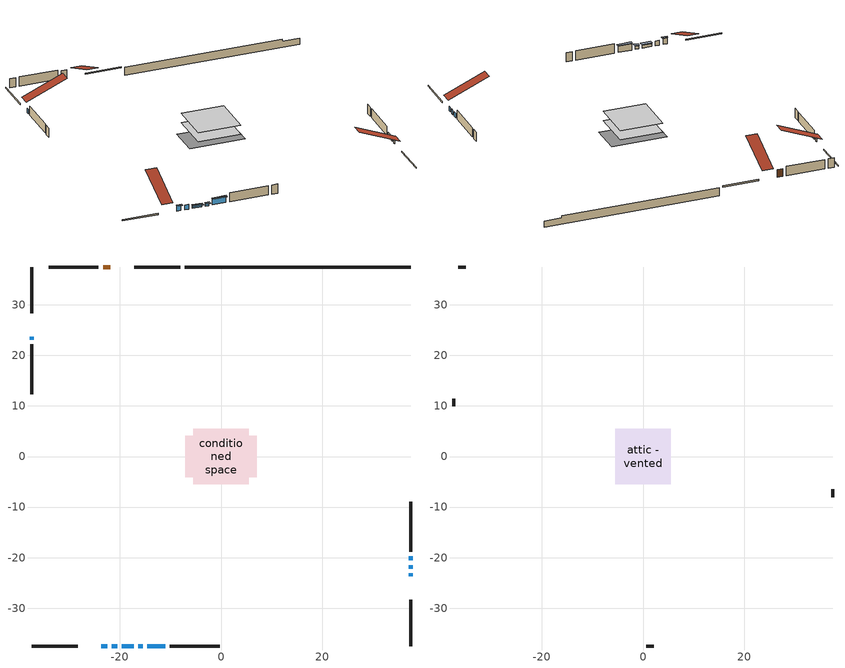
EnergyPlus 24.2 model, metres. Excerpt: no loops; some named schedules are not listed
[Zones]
conditioned space
 floor adiabatic (AdiabaticFloorConstruction): -5.47,-5.47 -5.47,5.47 5.47,5.47 5.47,-5.47 z0.57
 floor foundation (Slab1 construction): -7.09,-4.06 -7.09,4.06 7.09,4.06 7.09,-4.06 z-1.62
 wall outside (RimJoist1 construction): -8.07,37.46 -17.19,37.46 / -37.46,-37.46 -28.34,-37.46 / -37.46,37.46 -37.46,28.34 / 37.46,-37.46 37.46,-28.34 z0.57:0.87
 wall outside (AdiabaticWallConstruction 1): -21.9,37.46 -23.31,37.46 z0.57:2.6
 wall outside (AdiabaticWallConstruction): -23.63,-37.46 -22.52,-37.46 z0.57:2.09; -21.59,-37.46 -20.54,-37.46 / 37.46,-23.63 37.46,-23.11 / -37.46,23.63 -37.46,23.11 / 37.46,-22.18 37.46,-21.48 / 37.46,-20.55 37.46,-19.71 z0.57:1.79; -19.61,-37.46 -17.28,-37.46 / -16.35,-37.46 -15.49,-37.46 z0.57:1.36; -14.56,-37.46 -11.05,-37.46 z0.57:2.25
 wall outside (Wall1 construction): -24.24,37.46 -34.09,37.46 / -10.12,-37.46 -0.28,-37.46 / -37.46,22.18 -37.46,12.33 / 37.46,-18.79 37.46,-8.94 z0.57:3.01
 wall foundation (FoundationWall1 construction): -7.14,37.46,-1.62 -7.14,37.46,0.57 33,37.46,0.57 33,37.46,0 37.46,37.46,0 37.46,37.46,-1.62
 window (WindowConstruction 4): -23.63,-37.46 -22.52,-37.46 z0.57:2.09
 window (WindowConstruction 6): -21.59,-37.46 -20.54,-37.46 z0.57:1.79
 window (WindowConstruction 7): 37.46,-23.63 37.46,-23.11 z0.57:1.79
 window (WindowConstruction 8): -37.46,23.63 -37.46,23.11 z0.57:1.79
 window (WindowConstruction 5): 37.46,-22.18 37.46,-21.48 z0.57:1.79
 window (WindowConstruction): -19.61,-37.46 -17.28,-37.46 z0.57:1.36
 window (WindowConstruction 1): -16.35,-37.46 -15.49,-37.46 z0.57:1.36
 window (WindowConstruction 2): -14.56,-37.46 -11.05,-37.46 z0.57:2.25
 window (WindowConstruction 3): 37.46,-20.55 37.46,-19.71 z0.57:1.79
 door (Door): -21.9,37.46 -23.31,37.46 z0.57:2.6
 ceiling adiabatic (AdiabaticFloorConstruction): 5.47,-5.47 5.47,5.47 -5.47,5.47 -5.47,-5.47 z0.57
attic - vented
 floor to conditioned space (Floor1 construction Reversed): -5.47,-5.47 -5.47,5.47 5.47,5.47 5.47,-5.47 z3.01
 wall outside (Wall2 construction): -35.02,37.46 -36.53,37.46 / 0.65,-37.46 2.17,-37.46 / -37.46,11.4 -37.46,9.89 / 37.46,-8.01 37.46,-6.49 z0.57:3.01
 roof outside (Roof1 construction): -20.97,37.46,3.01 -20.97,26.95,7.39 -18.12,26.95,7.39 -18.12,37.46,3.01; -24.56,-37.46,3.01 -24.56,-26.95,7.39 -27.41,-26.95,7.39 -27.41,-37.46,3.01; -37.46,24.56,3.01 -26.95,24.56,7.39 -26.95,27.41,7.39 -37.46,27.41,3.01; 37.46,-24.56,3.01 26.95,-24.56,7.39 26.95,-27.41,7.39 37.46,-27.41,3.01
shading: -22.37,-37.46 -23.78,-37.46 -23.78,-38.07 -22.37,-38.07 z2.24; -17.13,-37.46 -19.76,-37.46 -19.76,-38.37 -17.13,-38.37 z1.51; -15.34,-37.46 -16.5,-37.46 -16.5,-38.37 -15.34,-38.37 z1.51; -10.9,-37.46 -14.71,-37.46 -14.71,-38.07 -10.9,-38.07 z2.4
[Building]
Building 1: Terrain=Suburbs
[Site:Location]
Halifax Intl AP_NS: Latitude {deg}=44.88; Longitude {deg}=-63.51; Time Zone {hr}=-4; Elevation {m}=145; Keep Site Location Information=Yes
[Site:GroundTemperature:Shallow]
3.15511, 1.33576, 1.19006, 2.05344, 5.51939, 8.9692, 11.96, 13.8546, 14.0156, 12.4746, 9.56009, 6.2161
[Site:WaterMainsTemperature]
Calculation Method=Schedule; Temperature Schedule=mains temperature schedule
[Material] Roughness=Rough; Thermal Absorptance=0.9
Name | Thickness {m} | Conductivity {W/m-K} | Density {kg/m3} | Specific Heat {J/kg-K} | Solar Absorptance | Visible Absorptance
asphalt or fiberglass shingles | 0.00635 | 0.162714 | 1121.4 | 1465.45 | 0.4 | 0.4
ceiling loosefill ins | 0.0846667 | 0.0480833 | 16.02 | 1046.75 | 0.7 | 0.7
ceiling stud and cavity | 0.1397 | 0.0863299 | 65.682 | 1177.47 | 0.7 | 0.7
concrete 4.0 in. | 0.1016 | 1.803125 | 2242.8 | 837.4 | 0.7 | 0.7
concrete 8.0 in. | 0.2032 | 1.803125 | 2242.8 | 837.4 | 0.7 | 0.7
door material | 0.04445 | 0.0451087 | 512.64 | 1214.23 | 0.7 | 0.7
exterior vertical ins | 0.0264841 | 0.029427 | 32.04 | 1214.23 | 0.7 | 0.7
floor covering | 0.0127 | 0.0433444 | 54.468 | 1339.84 | 0.6 | 0.6
floor rigid ins; wall rigid ins | 0.512978 | 0.029427 | 32.04 | 1214.23 | 0.7 | 0.7
floor stud and cavity | 0.1397 | 1.75129 | 37.0049 | 1207.88 | 0.7 | 0.7
furniture material conditioned space 1 | 0.1524 | 0.115458 | 640.8 | 1214.23 | 0.6 | 0.6
gypsum board | 0.0127 | 0.160291 | 801 | 837.4 | 0.6 | 0.6
gypsum board 1 | 0.0127 | 0.160291 | 801 | 837.4 | 0.7 | 0.7
osb sheathing 0.5 in. | 0.0127 | 0.115458 | 512.64 | 1214.23 | 0.7 | 0.7
osb sheathing 0.75 in. | 0.01905 | 0.115458 | 512.64 | 1214.23 | 0.7 | 0.7
osb sheathing 2.0 in. | 0.0508 | 0.115458 | 512.64 | 1214.23 | 0.7 | 0.7
rim joist stud and cavity | 0.0508 | 0.0284916 | 125.044 | 1163.47 | 0.6 | 0.6
wall stud and cavity | 0.1397 | 0.0929022 | 139.0536 | 1170.24 | 0.7 | 0.7
wall stud and cavity 1 | 0.0889 | 6.1454 | 50.32683 | 1063.81 | 0.6 | 0.6
wall stud and cavity 2 | 0.0889 | 0.380278 | 52.3479 | 1209.89 | 0.7 | 0.7
wall stud and cavity 3 | 0.0889 | 0.391764 | 83.0341 | 1211.67 | 0.7 | 0.7
wood siding | 0.0254 | 0.102417 | 544.68 | 1172.36 | 0.4 | 0.4
wood siding 1 | 0.00254 | 0.102417 | 544.68 | 1172.36 | 0.4 | 0.4
wood siding 2; wood siding 3; wood siding 4 | 0.0254 | 0.102417 | 544.68 | 1172.36 | 0.7 | 0.7
[WindowMaterial:SimpleGlazingSystem]
Name | U-Factor {W/m2-K} | Solar Heat Gain Coefficient
WindowMaterial | 2.96448 | 0.56
WindowMaterial 1 | 2.97981 | 0.53
WindowMaterial 2 | 2.90373 | 0.65
WindowMaterial 3 | 2.95597 | 0.57
WindowMaterial 4 | 4.08135 | 0.67
WindowMaterial 5 | 6.70231 | 0.75
WindowMaterial 6 | 3.02808 | 0.48
[Construction]
AdiabaticFloorConstruction: floor stud and cavity, floor rigid ins, osb sheathing 0.75 in., floor covering
AdiabaticWallConstruction: wood siding 3, wall rigid ins, wall stud and cavity 2, gypsum board
AdiabaticWallConstruction 1: wood siding 4, wall rigid ins, wall stud and cavity 2, gypsum board
Door: door material
Floor1 construction Reversed: gypsum board, ceiling stud and cavity, ceiling loosefill ins
FoundationWall1 construction: concrete 8.0 in., gypsum board 1
furniture construction conditioned space 1: furniture material conditioned space 1
PartitionWallConstruction: gypsum board, wall stud and cavity 3, gypsum board
RimJoist1 construction: wood siding 2, osb sheathing 2.0 in., rim joist stud and cavity
Roof1 construction: asphalt or fiberglass shingles
Slab1 construction: concrete 4.0 in.
Wall1 construction: wood siding, osb sheathing 0.5 in., wall stud and cavity, gypsum board
Wall2 construction: wood siding 1, wall stud and cavity 1
WindowConstruction: WindowMaterial
WindowConstruction 1: WindowMaterial 1
WindowConstruction 2: WindowMaterial 2
WindowConstruction 3: WindowMaterial 3
WindowConstruction 4: WindowMaterial 4
WindowConstruction 5: WindowMaterial 5
WindowConstruction 6; WindowConstruction 7; WindowConstruction 8: WindowMaterial 6
[Zone] Multiplier=1; Part of Total Floor Area=Yes
Name | Volume {m3}
attic - vented | 84.0229
conditioned space | 570.8
[Space]
Name | Zone | Volume {m3}
attic - vented 1 | attic - vented | 84.0229
conditioned space 1 | conditioned space | 570.8
[ZoneInfiltration:EffectiveLeakageArea]
infil attic - vented 1: Zone or Space=attic - vented 1; Schedule=Always On Discrete; Effective Air Leakage Area {cm2}=4290.27; Stack Coefficient=0.000474215; Wind Coefficient=1.47132e-05
[ZoneMixing]
whole house fan mix: Zone or Space=attic - vented; Schedule=Always On Continuous; Design Flow Rate Calculation Method=Flow/Zone; Design Flow Rate {m3/s}=0; Source Zone or Space=conditioned space
[SurfaceProperty:ExposedFoundationPerimeter]
Slab1: Exposed Perimeter Calculation Method=TotalExposedPerimeter; Total Exposed Perimeter {m}=44.601
[InternalMass] Zone or ZoneList=conditioned space; Space or SpaceList=conditioned space 1
Name | Construction | Surface Area {m2}
furniture mass conditioned space 1 | furniture construction conditioned space 1 | 94
partition wall mass | PartitionWallConstruction | 235
[Lights]
interior lighting: Zone or ZoneList or Space or SpaceList=conditioned space 1; Schedule=interior lighting schedule; Design Level Calculation Method=LightingLevel; Lighting Level {W}=343.2; Return Air Fraction=0; Fraction Radiant=0.6; Fraction Visible=0.2; Fraction Replaceable=1
[People]
occupants: Zone or ZoneList or Space or SpaceList=conditioned space 1; Number of People Schedule=occupants schedule; Number of People Calculation Method=People; Number of People=3; Fraction Radiant=0.314171; Sensible Heat Fraction=0.56303; Activity Level Schedule=occupants activity schedule; Carbon Dioxide Generation Rate {m3/s-W}=0; Enable ASHRAE 55 Comfort Warnings=No; Mean Radiant Temperature Calculation Type=EnclosureAveraged
[ElectricEquipment] Zone or ZoneList or Space or SpaceList=conditioned space 1; Design Level Calculation Method=EquipmentLevel
Name | Schedule | Design Level {W} | Fraction Latent | Fraction Radiant | Fraction Lost
clothes dryer | clothes dryer schedule | 140.772 | 0.015 | 0.081 | 0.85
clothes washer | clothes washer schedule | 32.1985 | 0.03 | 0.162 | 0.7
cooking range | cooking range schedule | 215.147 | 0.08 | 0.432 | 0.2
dishwasher | dishwasher schedule | 66.8632 | 0.3 | 0.18 | 0.4
fridge | fridge schedule | 72.9452 | 0 | 0.6 | 0
mech vent bath fan 0 | mech vent bath fan 0 schedule | 25.1 | 0 | 0 | 1
mech vent house fan | mech vent house fan schedule | 0.95 | 0 | 0 | 1
mech vent house fan cfis | mech vent house fan cfis schedule | 0 | 0 | 0 | 0
misc plug loads | misc plug loads schedule | 494.7 | 0.045 | 0.513 | 0.1
whole house fan | Always On Discrete | 0 | 0 | 0 | 1
[OtherEquipment] Zone or ZoneList or Space or SpaceList=conditioned space 1; Design Level Calculation Method=EquipmentLevel
Name | Fuel Type | Schedule | Design Level {W} | Fraction Latent | Fraction Radiant | Fraction Lost
clothes dryer 1 | Electricity | clothes dryer schedule | 0 | 0.015 | 0.081 | 0.85
cooking range 1 | Electricity | cooking range schedule | 0 | 0.08 | 0.432 | 0.2
general water use latent | None | general water use schedule | 62.594 | 1 | 0 | 0
general water use sensible | None | general water use schedule | -61.6891 | 0 | 0.6 | 0
mech vent house fan latent load | None | Always On Discrete | 0 | 1 | 0 | 0
mech vent house fan sensible load | None | Always On Discrete | 0 | 0 | 0 | 0
water heater energy adjustment1 | Electricity | Always On Discrete | 0.01 | 0 | 0 | 1
[ZoneInfiltration:DesignFlowRate] Zone or ZoneList or Space or SpaceList=conditioned space 1; Schedule=Always On Discrete; Design Flow Rate Calculation Method=Flow/Zone; Design Flow Rate {m3/s}=0
infil flow; natural vent flow; whole house fan flow
[AvailabilityManager:Scheduled]
furnace airloop Availability Manager: Schedule=Always On Discrete
[Foundation:Kiva]
Foundation Kiva 1: Initial Indoor Air Temperature {C}=18; Wall Height Above Grade {m}=0.569976; Wall Depth Below Slab {m}=0.2032; Custom Block Material Name 1=exterior vertical ins; Custom Block Depth 1 {m}=2.189988; Custom Block X Position 1 {m}=0.2159; Custom Block Z Position 1 {m}=0
[Foundation:Kiva:Settings]
Soil Conductivity {W/m-K}=0.849921; Soil Density {kg/m3}=1842.3; Soil Specific Heat {J/kg-K}=418.7; Ground Solar Absorptivity=0.9; Ground Thermal Absorptivity=0.9; Ground Surface Roughness {m}=0.03; Far-Field Width {m}=40; Deep-Ground Boundary Condition=ZeroFlux; Deep-Ground Depth {m}=40; Minimum Cell Dimension {m}=0.2; Maximum Cell Growth Coefficient=3; Simulation Timestep=Timestep
[Exterior:Lights]
exterior lighting: Schedule=exterior lighting schedule; Design Level {W}=75.6
[EnergyManagementSystem:GlobalVariable]
furnace_airloop_Fan_RTF
infil_program_Qfan
infil_program_Qinf
natural_vent_program_Qnv
natural_vent_program_Qwhf
[EnergyManagementSystem:Sensor]
Name | Output:Variable or Output:Meter Index Key | Output:Variable or Output:Meter
airflow_gain | infil flow | Infiltration Sensible Heat Gain Energy
airflow_gain_1 | natural vent flow | Infiltration Sensible Heat Gain Energy
airflow_gain_2 | whole house fan flow | Infiltration Sensible Heat Gain Energy
airflow_loss | infil flow | Infiltration Sensible Heat Loss Energy
airflow_loss_1 | natural vent flow | Infiltration Sensible Heat Loss Energy
airflow_loss_2 | whole house fan flow | Infiltration Sensible Heat Loss Energy
clg_load_cond |  | Cooling:EnergyTransfer:Zone:CONDITIONED SPACE
clg_sp_s; clg_sp_s_1 | cooling setpoint | Schedule Value
clothes_dryer_exhaust_0_sch_s | clothes dryer exhaust 0 schedule | Schedule Value
cool_season | cooling season schedule | Schedule Value
htg_load_cond |  | Heating:EnergyTransfer:Zone:CONDITIONED SPACE
htg_sp_s; htg_sp_s_1 | heating setpoint | Schedule Value
ig_ee_conv | clothes dryer | Electric Equipment Convective Heating Energy
ig_ee_conv_2 | cooking range | Electric Equipment Convective Heating Energy
ig_ee_conv_4 | fridge | Electric Equipment Convective Heating Energy
ig_ee_conv_5 | misc plug loads | Electric Equipment Convective Heating Energy
ig_ee_conv_6 | whole house fan | Electric Equipment Convective Heating Energy
ig_ee_rad | clothes dryer | Electric Equipment Radiant Heating Energy
ig_ee_rad_2 | cooking range | Electric Equipment Radiant Heating Energy
ig_ee_rad_4 | fridge | Electric Equipment Radiant Heating Energy
ig_ee_rad_5 | misc plug loads | Electric Equipment Radiant Heating Energy
ig_ee_rad_6 | whole house fan | Electric Equipment Radiant Heating Energy
ig_lgt_conv | interior lighting | Lights Convective Heating Energy
ig_lgt_rad | interior lighting | Lights Radiant Heating Energy
ig_lgt_vis | interior lighting | Lights Visible Radiation Heating Energy
ig_oe_conv | clothes dryer 1 | Other Equipment Convective Heating Energy
ig_oe_conv_1 | cooking range 1 | Other Equipment Convective Heating Energy
ig_oe_conv_2 | general water use latent | Other Equipment Convective Heating Energy
ig_oe_conv_3 | general water use sensible | Other Equipment Convective Heating Energy
ig_oe_conv_4 | water heater energy adjustment1 | Other Equipment Convective Heating Energy
ig_oe_rad | clothes dryer 1 | Other Equipment Radiant Heating Energy
ig_oe_rad_1 | cooking range 1 | Other Equipment Radiant Heating Energy
ig_oe_rad_2 | general water use latent | Other Equipment Radiant Heating Energy
ig_oe_rad_3 | general water use sensible | Other Equipment Radiant Heating Energy
ig_oe_rad_4 | water heater energy adjustment1 | Other Equipment Radiant Heating Energy
ig_ppl_conv | occupants | People Convective Heating Energy
ig_ppl_rad | occupants | People Radiant Heating Energy
im_conv | furniture mass conditioned space 1 | Surface Inside Face Convection Heat Gain Energy
im_conv_1 | partition wall mass | Surface Inside Face Convection Heat Gain Energy
im_ig | furniture mass conditioned space 1 | Surface Inside Face Internal Gains Radiation Heat Gain Energy
im_ig_1 | partition wall mass | Surface Inside Face Internal Gains Radiation Heat Gain Energy
im_lgt | furniture mass conditioned space 1 | Surface Inside Face Lights Radiation Heat Gain Energy
im_lgt_1 | partition wall mass | Surface Inside Face Lights Radiation Heat Gain Energy
im_sol | furniture mass conditioned space 1 | Surface Inside Face Solar Radiation Heat Gain Energy
im_sol_1 | partition wall mass | Surface Inside Face Solar Radiation Heat Gain Energy
im_surf | furniture mass conditioned space 1 | Surface Inside Face Net Surface Thermal Radiation Heat Gain Energy
im_surf_1 | partition wall mass | Surface Inside Face Net Surface Thermal Radiation Heat Gain Energy
mech_vent_bath_fan_0_sch_s | mech vent bath fan 0 schedule | Schedule Value
mv_conv | mech vent bath fan 0 | Electric Equipment Convective Heating Energy
mv_conv_1 | mech vent house fan | Electric Equipment Convective Heating Energy
mv_conv_2 | mech vent house fan cfis | Electric Equipment Convective Heating Energy
mv_conv_3 | mech vent house fan latent load | Other Equipment Convective Heating Energy
mv_conv_4 | mech vent house fan sensible load | Other Equipment Convective Heating Energy
mv_rad | mech vent bath fan 0 | Electric Equipment Radiant Heating Energy
mv_rad_1 | mech vent house fan | Electric Equipment Radiant Heating Energy
mv_rad_2 | mech vent house fan cfis | Electric Equipment Radiant Heating Energy
mv_rad_3 | mech vent house fan latent load | Other Equipment Radiant Heating Energy
mv_rad_4 | mech vent house fan sensible load | Other Equipment Radiant Heating Energy
natural_vent_s | natural vent schedule | Schedule Value
out_pb_s |  | Site Outdoor Air Barometric Pressure
out_wt_s |  | Site Outdoor Air Humidity Ratio
site_vw_s |  | Site Wind Speed
ss_back_out | Window1 | Surface Window Shortwave from Zone Back Out Window Heat Transfer Rate
ss_back_out_1 | Window10 | Surface Window Shortwave from Zone Back Out Window Heat Transfer Rate
ss_back_out_2 | Window12 | Surface Window Shortwave from Zone Back Out Window Heat Transfer Rate
ss_back_out_3 | Window13 | Surface Window Shortwave from Zone Back Out Window Heat Transfer Rate
ss_back_out_4 | Window3 | Surface Window Shortwave from Zone Back Out Window Heat Transfer Rate
ss_back_out_5 | Window4 | Surface Window Shortwave from Zone Back Out Window Heat Transfer Rate
ss_back_out_6 | Window6 | Surface Window Shortwave from Zone Back Out Window Heat Transfer Rate
ss_back_out_7 | Window7 | Surface Window Shortwave from Zone Back Out Window Heat Transfer Rate
ss_back_out_8 | Window9 | Surface Window Shortwave from Zone Back Out Window Heat Transfer Rate
ss_conv | Door1 | Surface Inside Face Convection Heat Gain Energy
ss_conv_1 | Window1 | Surface Inside Face Convection Heat Gain Energy
ss_conv_2 | Window10 | Surface Inside Face Convection Heat Gain Energy
ss_conv_3 | Window12 | Surface Inside Face Convection Heat Gain Energy
ss_conv_4 | Window13 | Surface Inside Face Convection Heat Gain Energy
ss_conv_5 | Window3 | Surface Inside Face Convection Heat Gain Energy
ss_conv_6 | Window4 | Surface Inside Face Convection Heat Gain Energy
ss_conv_7 | Window6 | Surface Inside Face Convection Heat Gain Energy
ss_conv_8 | Window7 | Surface Inside Face Convection Heat Gain Energy
ss_conv_9 | Window9 | Surface Inside Face Convection Heat Gain Energy
ss_ig | Door1 | Surface Inside Face Internal Gains Radiation Heat Gain Energy
ss_ig_1 | Window1 | Surface Inside Face Internal Gains Radiation Heat Gain Energy
ss_ig_2 | Window10 | Surface Inside Face Internal Gains Radiation Heat Gain Energy
ss_ig_3 | Window12 | Surface Inside Face Internal Gains Radiation Heat Gain Energy
ss_ig_4 | Window13 | Surface Inside Face Internal Gains Radiation Heat Gain Energy
ss_ig_5 | Window3 | Surface Inside Face Internal Gains Radiation Heat Gain Energy
ss_ig_6 | Window4 | Surface Inside Face Internal Gains Radiation Heat Gain Energy
ss_ig_7 | Window6 | Surface Inside Face Internal Gains Radiation Heat Gain Energy
ss_ig_8 | Window7 | Surface Inside Face Internal Gains Radiation Heat Gain Energy
ss_ig_9 | Window9 | Surface Inside Face Internal Gains Radiation Heat Gain Energy
ss_lgt | Door1 | Surface Inside Face Lights Radiation Heat Gain Energy
ss_sol | Door1 | Surface Inside Face Solar Radiation Heat Gain Energy
ss_surf | Door1 | Surface Inside Face Net Surface Thermal Radiation Heat Gain Energy
ss_surf_1 | Window1 | Surface Inside Face Net Surface Thermal Radiation Heat Gain Energy
ss_surf_2 | Window10 | Surface Inside Face Net Surface Thermal Radiation Heat Gain Energy
ss_surf_3 | Window12 | Surface Inside Face Net Surface Thermal Radiation Heat Gain Energy
ss_surf_4 | Window13 | Surface Inside Face Net Surface Thermal Radiation Heat Gain Energy
ss_surf_5 | Window3 | Surface Inside Face Net Surface Thermal Radiation Heat Gain Energy
ss_surf_6 | Window4 | Surface Inside Face Net Surface Thermal Radiation Heat Gain Energy
ss_surf_7 | Window6 | Surface Inside Face Net Surface Thermal Radiation Heat Gain Energy
ss_surf_8 | Window7 | Surface Inside Face Net Surface Thermal Radiation Heat Gain Energy
ss_surf_9 | Window9 | Surface Inside Face Net Surface Thermal Radiation Heat Gain Energy
ss_trans_in | Window1 | Surface Window Transmitted Solar Radiation Rate
ss_trans_in_1 | Window10 | Surface Window Transmitted Solar Radiation Rate
ss_trans_in_2 | Window12 | Surface Window Transmitted Solar Radiation Rate
ss_trans_in_3 | Window13 | Surface Window Transmitted Solar Radiation Rate
ss_trans_in_4 | Window3 | Surface Window Transmitted Solar Radiation Rate
ss_trans_in_5 | Window4 | Surface Window Transmitted Solar Radiation Rate
ss_trans_in_6 | Window6 | Surface Window Transmitted Solar Radiation Rate
ss_trans_in_7 | Window7 | Surface Window Transmitted Solar Radiation Rate
ss_trans_in_8 | Window9 | Surface Window Transmitted Solar Radiation Rate
ss_trans_out | Window1 | Surface Inside Face Initial Transmitted Diffuse Transmitted Out Window Solar Radiation Rate
ss_trans_out_1 | Window10 | Surface Inside Face Initial Transmitted Diffuse Transmitted Out Window Solar Radiation Rate
ss_trans_out_2 | Window12 | Surface Inside Face Initial Transmitted Diffuse Transmitted Out Window Solar Radiation Rate
ss_trans_out_3 | Window13 | Surface Inside Face Initial Transmitted Diffuse Transmitted Out Window Solar Radiation Rate
ss_trans_out_4 | Window3 | Surface Inside Face Initial Transmitted Diffuse Transmitted Out Window Solar Radiation Rate
ss_trans_out_5 | Window4 | Surface Inside Face Initial Transmitted Diffuse Transmitted Out Window Solar Radiation Rate
ss_trans_out_6 | Window6 | Surface Inside Face Initial Transmitted Diffuse Transmitted Out Window Solar Radiation Rate
ss_trans_out_7 | Window7 | Surface Inside Face Initial Transmitted Diffuse Transmitted Out Window Solar Radiation Rate
ss_trans_out_8 | Window9 | Surface Inside Face Initial Transmitted Diffuse Transmitted Out Window Solar Radiation Rate
s_conv | Floor1 | Surface Inside Face Convection Heat Gain Energy
s_conv_1 | FoundationWall1 | Surface Inside Face Convection Heat Gain Energy
s_conv_10 | Wall1:180 | Surface Inside Face Convection Heat Gain Energy
s_conv_11 | Wall1:270 | Surface Inside Face Convection Heat Gain Energy
s_conv_12 | Wall1:90 | Surface Inside Face Convection Heat Gain Energy
s_conv_2 | inferred conditioned ceiling | Surface Inside Face Convection Heat Gain Energy
s_conv_3 | inferred conditioned floor | Surface Inside Face Convection Heat Gain Energy
s_conv_4 | RimJoist1:0 | Surface Inside Face Convection Heat Gain Energy
s_conv_5 | RimJoist1:180 | Surface Inside Face Convection Heat Gain Energy
s_conv_6 | RimJoist1:270 | Surface Inside Face Convection Heat Gain Energy
s_conv_7 | RimJoist1:90 | Surface Inside Face Convection Heat Gain Energy
s_conv_8 | Slab1 | Surface Inside Face Convection Heat Gain Energy
s_conv_9 | Wall1:0 | Surface Inside Face Convection Heat Gain Energy
s_ig | Floor1 | Surface Inside Face Internal Gains Radiation Heat Gain Energy
s_ig_1 | FoundationWall1 | Surface Inside Face Internal Gains Radiation Heat Gain Energy
s_ig_10 | Wall1:180 | Surface Inside Face Internal Gains Radiation Heat Gain Energy
s_ig_11 | Wall1:270 | Surface Inside Face Internal Gains Radiation Heat Gain Energy
s_ig_12 | Wall1:90 | Surface Inside Face Internal Gains Radiation Heat Gain Energy
s_ig_2 | inferred conditioned ceiling | Surface Inside Face Internal Gains Radiation Heat Gain Energy
s_ig_3 | inferred conditioned floor | Surface Inside Face Internal Gains Radiation Heat Gain Energy
s_ig_4 | RimJoist1:0 | Surface Inside Face Internal Gains Radiation Heat Gain Energy
s_ig_5 | RimJoist1:180 | Surface Inside Face Internal Gains Radiation Heat Gain Energy
s_ig_6 | RimJoist1:270 | Surface Inside Face Internal Gains Radiation Heat Gain Energy
s_ig_7 | RimJoist1:90 | Surface Inside Face Internal Gains Radiation Heat Gain Energy
s_ig_8 | Slab1 | Surface Inside Face Internal Gains Radiation Heat Gain Energy
s_ig_9 | Wall1:0 | Surface Inside Face Internal Gains Radiation Heat Gain Energy
s_lgt | Floor1 | Surface Inside Face Lights Radiation Heat Gain Energy
s_lgt_1 | FoundationWall1 | Surface Inside Face Lights Radiation Heat Gain Energy
s_lgt_10 | Wall1:180 | Surface Inside Face Lights Radiation Heat Gain Energy
s_lgt_11 | Wall1:270 | Surface Inside Face Lights Radiation Heat Gain Energy
s_lgt_12 | Wall1:90 | Surface Inside Face Lights Radiation Heat Gain Energy
s_lgt_2 | inferred conditioned ceiling | Surface Inside Face Lights Radiation Heat Gain Energy
s_lgt_3 | inferred conditioned floor | Surface Inside Face Lights Radiation Heat Gain Energy
s_lgt_4 | RimJoist1:0 | Surface Inside Face Lights Radiation Heat Gain Energy
s_lgt_5 | RimJoist1:180 | Surface Inside Face Lights Radiation Heat Gain Energy
s_lgt_6 | RimJoist1:270 | Surface Inside Face Lights Radiation Heat Gain Energy
s_lgt_7 | RimJoist1:90 | Surface Inside Face Lights Radiation Heat Gain Energy
s_lgt_8 | Slab1 | Surface Inside Face Lights Radiation Heat Gain Energy
s_lgt_9 | Wall1:0 | Surface Inside Face Lights Radiation Heat Gain Energy
s_sol | Floor1 | Surface Inside Face Solar Radiation Heat Gain Energy
s_sol_1 | FoundationWall1 | Surface Inside Face Solar Radiation Heat Gain Energy
s_sol_10 | Wall1:180 | Surface Inside Face Solar Radiation Heat Gain Energy
s_sol_11 | Wall1:270 | Surface Inside Face Solar Radiation Heat Gain Energy
s_sol_12 | Wall1:90 | Surface Inside Face Solar Radiation Heat Gain Energy
s_sol_2 | inferred conditioned ceiling | Surface Inside Face Solar Radiation Heat Gain Energy
s_sol_3 | inferred conditioned floor | Surface Inside Face Solar Radiation Heat Gain Energy
s_sol_4 | RimJoist1:0 | Surface Inside Face Solar Radiation Heat Gain Energy
s_sol_5 | RimJoist1:180 | Surface Inside Face Solar Radiation Heat Gain Energy
s_sol_6 | RimJoist1:270 | Surface Inside Face Solar Radiation Heat Gain Energy
s_sol_7 | RimJoist1:90 | Surface Inside Face Solar Radiation Heat Gain Energy
